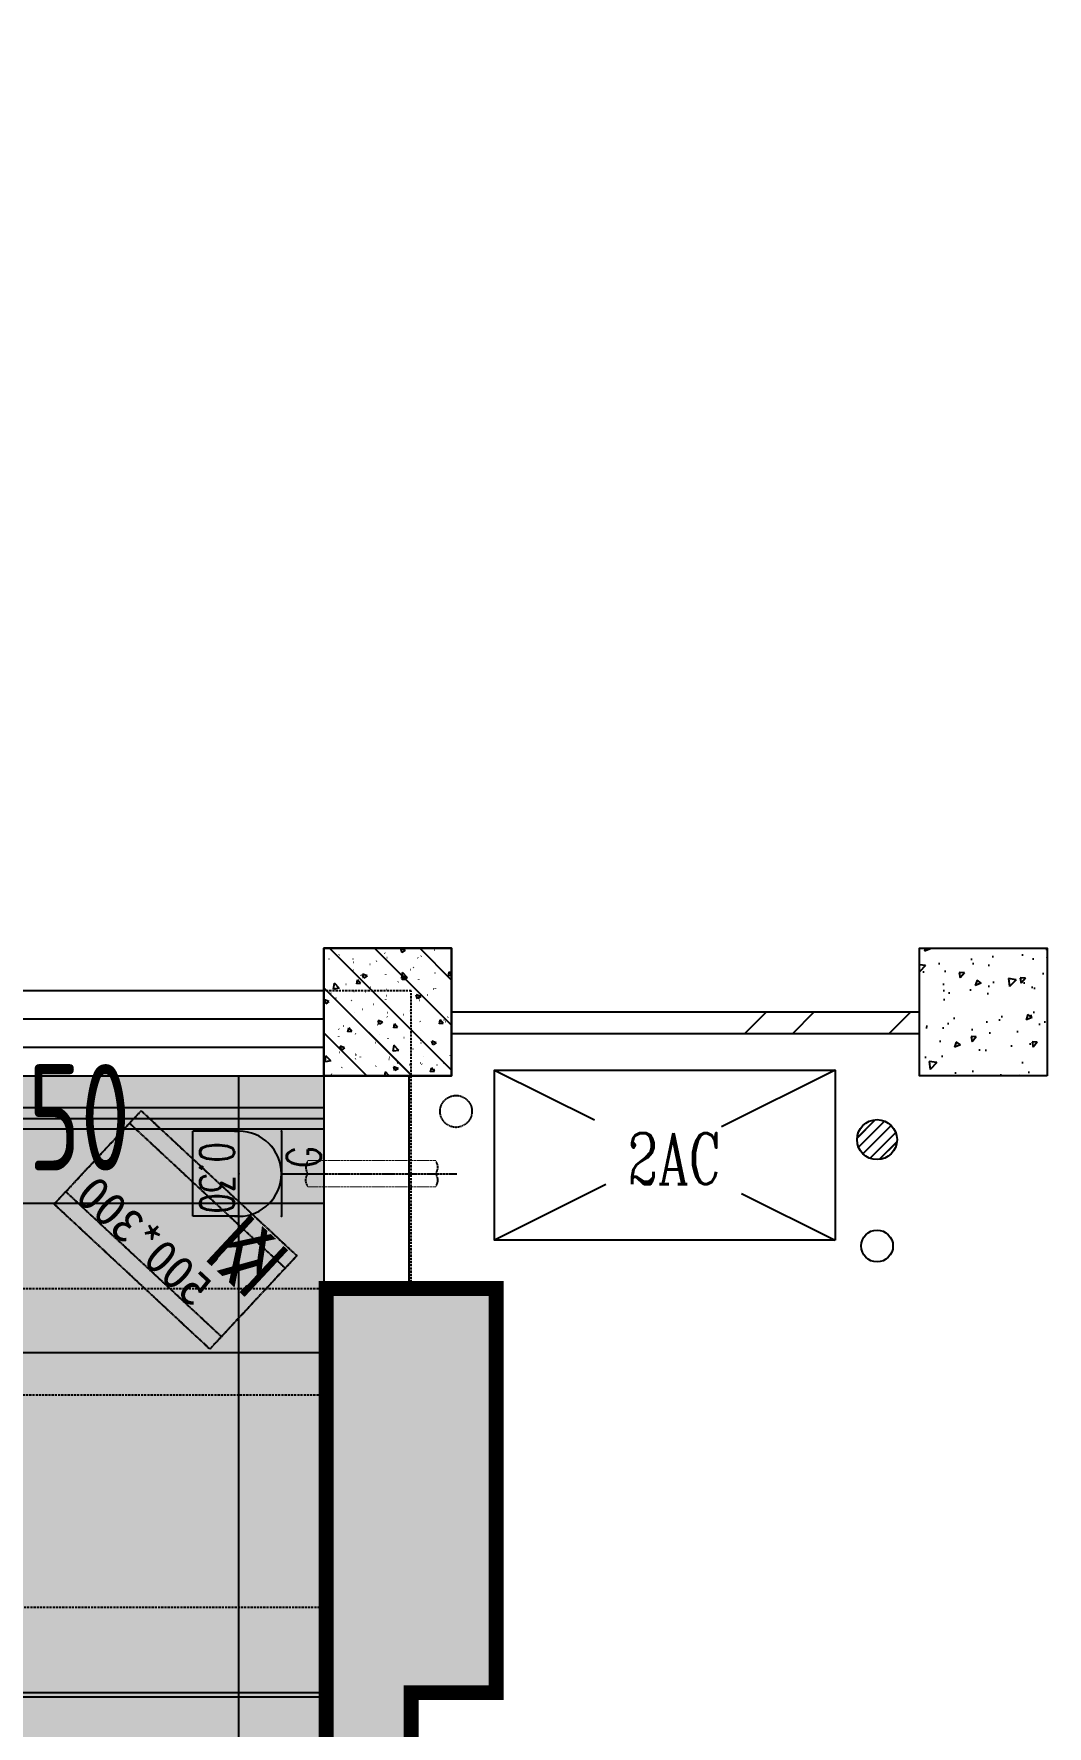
# Model space of a CAD drawing. Header units: inches. Extents: x -3985675 to 129953, y -250661 to -26082.
# Drawn here: x 100538 to 102920, y -30161 to -26182 of the extents above; entities that cross this region are included whole.
import ezdxf
from ezdxf.enums import TextEntityAlignment as Align

# ---------------------------------------------------------------- set-up
doc = ezdxf.new("R2010")
doc.units = ezdxf.units.IN
doc.header["$LTSCALE"] = 10
doc.header["$MEASUREMENT"] = 0
doc.set_wipeout_variables(frame=1)
for name, pattern in [('CONTINOUS', [0]), ('DASH', [0.35, 0.25, -0.1]), ('SX-DT3-PLAN-07T$0$DASHED', [0.75, 0.5, -0.25])]:
    doc.linetypes.add(name, pattern=pattern)
doc.layers.get('0').update_dxf_attribs({"plot": 0})
for name, color, linetype in [('000土建梁', 251, 'Continuous'), ('005窗', 54, 'Continuous'), ('007地面', 47, 'Continuous'), ('007天花', 65, 'Continuous'), ('010活动家具', 34, 'Continuous'), ('017栏杆', 77, 'Continuous'), ('023图框', 4, 'Continuous'), ('028家具', 250, 'DASH'), ('10-平面看线', 4, 'Continuous'), ('7-空调机', 8, 'CONTINOUS'), ('7-空调留洞', 6, 'DASH'), ('COLUMN', 4, 'Continuous'), ('EQUIP-插座', 6, 'Continuous'), ('EQUIP_地漏', 7, 'Continuous'), ('PUB_HATCH', 8, 'Continuous'), ('SX-D-WALL-BZC$0$S-PATT-WALL', 83, 'Continuous'), ('SX-DT3-PLAN-07T$0$S-BEAM', 4, 'SX-DT3-PLAN-07T$0$DASHED'), ('VPIPE-凝结', 150, 'Continuous'), ('WALL', 4, 'Continuous'), ('暖通套管', 5, 'DASH'), ('暖通标注', 5, 'Continuous')]:
    doc.layers.add(name, color=color, linetype=linetype)
doc.layers.add('S插座', color=6, linetype='Continuous', lineweight=15)
doc.styles.add('_ROMANC', font='ROMANC', dxfattribs={"width": 0.6})
doc.styles.add('B1户型卧室平面图$0$ARIAL', font='')
doc.styles.add('CEN', font='', dxfattribs={"width": 0.8})
doc.styles.get("Standard").update_dxf_attribs({"font": ''})
doc.styles.add('国标宋体', font='gbxwxtr.shx', dxfattribs={"width": 0.6, "bigfont": 'gbhzfs.shx'})
doc.styles.add('幼圆', font='', dxfattribs={"width": 1.25})
doc.styles.add('标注文字', font='romans.shx', dxfattribs={"width": 0.7, "bigfont": 'hztxt.shx'})
doc.styles.get('B1户型卧室平面图$0$ARIAL').set_extended_font_data('NSimSun')
doc.styles.get('CEN').set_extended_font_data('PMingLiU')
doc.styles.get('Standard').set_extended_font_data('SimSun')
doc.styles.get('幼圆').set_extended_font_data('YouYuan')
pattern_1 = [(135, (222234.5, -629.175), (53.03301, 53.03301), []), (130, (222234.5, -629.175), (-107.58903, -9.41282), [11.25, -123.75]), (185, (222234.5, -629.17), (20.8127, 112.82882), [9, -99]), (79.5486, (222225.53, -629.96), (-86.77641, 103.41593), [9.56103, -105.17132]), (133.8158, (222234.5, -599.17), (-160.08616, -24.82785), [16.875, -185.625]), (83.3644, (222221.16, -601.24), (-140.1994, 146.11768), [14.34154, -157.75695]), (188.8158, (222234.5, -599.17), (-140.1993, 146.1178), [13.5, -148.5]), (159, (222219.5, -606.675), (-89.53606, -60.392834), [11.25, -123.75]), (214, (222219.5, -606.67), (-36.4973, 108.77251), [9, -99]), (108.5486, (222212.04, -611.71), (-126.03339, 48.379575), [9.56103, -105.17132]), (142.5, (222234.5, -629.175), (-1.823978, 49.934078), [0.75, -97.8, 0.75, -100.5, 0.75, -99.375]), (172.5, (222234.5, -629.175), (-39.46043, 59.161757), [0.75, -57.3, 0.75, -95.55, 0.75, -37.875]), (212.5, (222267.95, -629.175), (-80.073365, -3.383231), [0.75, -37.5, 0.75, -117, 0.75, -155.25]), (222.5, (222282.95, -629.175), (-87.477925, 15.015747), [0.75, -48.75, 0.75, -77.7, 0.75, -110.25])]

# ---------------------------------------------------------------- blocks, each defined once
blk = doc.blocks.new('550空调柜机')
at = {"color": 251, "linetype": 'DASH', "ltscale": 0.5}
for p, q in [((550, 0), (50, 0)), ((550, 0), (50, 0)), ((50, 0), (50, -300)), ((550, -300), (550, 0)), ((550, -40), (50, -40)), ((50, -260), (550, -260)), ((50, -300), (550, -300))]:
    blk.add_line(p, q, dxfattribs=at)
at = {"color": 251, "style": 'B1户型卧室平面图$0$ARIAL'}
blk.add_text('500*300', height=80, dxfattribs=at).set_placement((145.5, -258.2))
at = {"color": 251, "insert": (60.8, -4.5), "char_height": 150, "width": 315, "attachment_point": 1, "style": 'CEN'}
blk.add_mtext('K{\\fPMingLiU|b0|i0|c136|p18;.}', dxfattribs=at)
blk = doc.blocks.new('A2-2户型$0$QT$0$KTTG')
for p, q in [((0, 0), (0, 300)), ((60, 300), (60, 0))]:
    blk.add_line(p, q)
for points in [[(0, 300, -0.401237), (30, 300, 0.343165), (60, 300, -0.885502)], [(30, 300, 0.401237), (30, 300, -0.343165), (60, 300, 0.885502)], [(0, 0, -0.401237), (30, 0, 0.343165), (60, 0, -0.885502)], [(30, 0, 0.401237), (30, 0, -0.343165), (0, 0, 0.885502)]]:
    blk.add_lwpolyline(points, format="xyb")
blk.add_wipeout([(0, 300), (60, 300), (60, 0), (0, 0)])
blk.add_line((30, 350), (30, -50))
blk = doc.blocks.new('aw35364')
at = {"layer": '028家具'}
for p, q in [((124077.8, -28694.1), (124282.3, -28474.5)), ((124282.3, -28474.5), (124648.2, -28815.3)), ((124282.3, -28474.5), (124648.2, -28815.3)), ((124255, -28503.8), (124620.9, -28844.5)), ((124471, -29005.5), (124105.1, -28664.8)), ((124443.7, -29034.8), (124077.8, -28694.1)), ((124648.2, -28815.3), (124443.7, -29034.8))]:
    blk.add_line(p, q, dxfattribs=at)
at = {"layer": '028家具', "style": 'B1户型卧室平面图$0$ARIAL', "text_generation_flag": 4}
blk.add_text('500*300', height=80, rotation=137.0396, dxfattribs=at).set_placement((124402.3, -28939.2))
at = {"layer": '028家具', "insert": (124637.2, -28811.2), "char_height": 150, "width": 315, "attachment_point": 3, "rotation": 317.0396, "style": 'CEN'}
blk.add_mtext('K{\\fPMingLiU|b0|i0|c136|p18;.}', dxfattribs=at)
blk = doc.blocks.new('try65u')
at = {"layer": '7-空调机'}
for p, q in [((0, 0), (133.6, -267.2)), ((290, -220), (400, 0)), ((269.2, -538.4), (400, -800)), ((0, -800), (117.4, -565.1))]:
    blk.add_line(p, q, dxfattribs=at)
blk.add_lwpolyline([(400, 0), (400, -800), (0, -800), (0, 0)], close=True, dxfattribs=at)
at = {"layer": '7-空调机', "linetype": 'DASH', "ltscale": 8, "style": '_ROMANC', "oblique": 360, "width": 0.7}
blk.add_text('2AC', height=120, rotation=90, dxfattribs=at).set_placement((268.3, -487.9))
blk = doc.blocks.new('dr57567')
at = {"layer": 'SX-DT3-PLAN-07T$0$S-BEAM', "color": 251}
for p, q in [((66038.8, -46581.1), (68437.8, -46581.1)), ((66038.8, -46831.1), (68437.8, -46831.1)), ((68438.8, -47331.1), (66038.8, -47331.1)), ((68438.8, -47531.1), (66038.8, -47531.1))]:
    blk.add_line(p, q, dxfattribs=at)
for points in [[(68638.8, -46581.2), (68638.8, -45881.2), (66638.8, -45881.2), (66638.8, -43631.1), (59838.8, -43631.1), (59838.8, -44331.1)], [(68638.8, -51631.1), (68638.8, -47531.1), (68838.8, -47531.1), (68838.8, -46581.1), (68438.8, -46581.1), (68438.8, -51631.1), (68638.8, -51631.1)]]:
    blk.add_lwpolyline(points, dxfattribs=at)
blk.add_lwpolyline([(68638.8, -51631.1, 35, 35, 0), (68638.8, -47531.1, 35, 35, 0), (68838.8, -47531.1, 35, 35, 0), (68838.8, -46581.1, 35, 35, 0), (68438.8, -46581.1, 35, 35, 0), (68438.8, -51631.1, 35, 35, 0), (68638.8, -51631.1, 35, 35, 0)], format="xyseb", dxfattribs=at)
at = {"layer": 'SX-DT3-PLAN-07T$0$S-BEAM', "color": 251, "style": '国标宋体', "width": 0.8}
blk.add_text('AL1(1) 250x150', height=250, dxfattribs=at).set_placement((66497.2, -46303.3))
blk = doc.blocks.new('$TwtSys$00000141')
for p, q in [((-94.2, 7.7), (-10.1, 91.8)), ((-94.2, 7.7), (-10.1, 91.8)), ((-87.2, -35.1), (35.1, 87.2)), ((-87.2, -35.1), (35.1, 87.2)), ((-66.5, -66.5), (66.5, 66.5)), ((-66.5, -66.5), (66.5, 66.5)), ((-32.4, -87.1), (87.6, 32.9)), ((-32.4, -87.1), (87.6, 32.9)), ((11.4, -92.3), (92.3, -11.4)), ((11.4, -92.3), (92.3, -11.4))]:
    blk.add_line(p, q)
blk.add_circle((0, 0), 94)
blk.add_circle((0, 0), 94)
blk = doc.blocks.new('dr65e67')
for p, q in [((3179725.6, -105941.3), (3179767.6, -105899.3)), ((3179725.6, -105941.3), (3179767.6, -105899.3)), ((3179729.1, -105962.7), (3179790.2, -105901.6)), ((3179729.1, -105962.7), (3179790.2, -105901.6)), ((3179739.5, -105978.4), (3179805.9, -105911.9)), ((3179739.5, -105978.4), (3179805.9, -105911.9)), ((3179756.5, -105988.7), (3179816.5, -105928.7)), ((3179756.5, -105988.7), (3179816.5, -105928.7)), ((3179778.4, -105991.3), (3179818.8, -105950.9)), ((3179778.4, -105991.3), (3179818.8, -105950.9))]:
    blk.add_line(p, q)
blk.add_circle((3179772.7, -105945.2), 47)
blk.add_circle((3179772.7, -105945.2), 47)
at = {"layer": 'VPIPE-凝结', "linetype": 'Continuous'}
blk.add_circle((3179772.7, -106195.2), 37.5, dxfattribs=at)
at = {"layer": '暖通套管', "color": 5}
blk.add_circle((3178783.1, -105878.8), 37.5, dxfattribs=at)
at = {"layer": 'EQUIP_地漏', "xscale": 0.5, "yscale": 0.5, "zscale": 0.5}
blk.add_blockref('$TwtSys$00000141', (3179772.7, -105945.2), dxfattribs=at)
blk = doc.blocks.new('$equip$00001489')
at = {"color": 0}
for p, q in [((0, 0.551), (0, 1.051)), ((-0.5, 0.551), (0.5, 0.551)), ((-0.5, 0.001), (-0.5, 0.051)), ((0.5, 0.001), (0.5, 0.051))]:
    blk.add_line(p, q, dxfattribs=at)
blk.add_arc((0, 0.051), 0.5, 0, 180, dxfattribs=at)
for p in [(0, 1.051), (-0.5, 0.551), (0.5, 0.551), (0, 0.051)]:
    blk.add_point(p)
for points in [[(-0.25, 0.484), (0.25, 0.484), (-0.433, 0.301), (0.433, 0.301)], [(0, 0.551), (0, 0.551), (-0.25, 0.484), (0.25, 0.484)], [(-0.433, 0.301), (0.433, 0.301), (-0.5, 0.051), (0.5, 0.051)]]:
    blk.add_solid(points, dxfattribs=at)
at = {"flags": 9}
blk.add_attdef('A', (0, 0), '', height=0.00002, dxfattribs=at)
blk = doc.blocks.new('插座1')
at = {"color": 0}
for p, q in [((-100, 210), (-100, 200)), ((100, 210), (100, 200)), ((100, 100), (-100, 100)), ((0, 100), (0, 0))]:
    blk.add_line(p, q, dxfattribs=at)
blk.add_arc((0, 200), 100, 180, 0, dxfattribs=at)
for p in [(0, 200), (-100, 100), (100, 100), (0, 0)]:
    blk.add_point(p)
for points in [[(86.6, 150), (-86.6, 150), (100, 200), (-100, 200)], [(50, 113.4), (-50, 113.4), (86.6, 150), (-86.6, 150)], [(0, 100), (0, 100), (50, 113.4), (-50, 113.4)]]:
    blk.add_solid(points, dxfattribs=at)
at = {"layer": 'EQUIP-插座'}
for p, q in [((-100, 200), (-100, 308.3)), ((-100, 308.3), (100, 308.3)), ((100, 200), (100, 308.3)), ((100, 200), (100, 308.3))]:
    blk.add_line(p, q, dxfattribs=at)
at = {"layer": 'EQUIP-插座', "xscale": 200, "yscale": 200, "zscale": 200, "rotation": 180}
blk.add_blockref('$equip$00001489', (0, 210.3), dxfattribs=at)
at = {"flags": 9}
blk.add_attdef('A', (0, 210.3), '', height=0.004, rotation=180, dxfattribs=at)
blk = doc.blocks.new('新块')
at = {"color": 0}
for p, q in [((58195.1, 53021.8), (58195.1, 53121.8)), ((58195.1, 53021.8), (58195.1, 53121.8)), ((58295.1, 53021.8), (58095.1, 53021.8)), ((58295.1, 53021.8), (58095.1, 53021.8)), ((58095.1, 52911.8), (58095.1, 52921.8)), ((58095.1, 52911.8), (58095.1, 52921.8)), ((58295.1, 52911.8), (58295.1, 52921.8)), ((58295.1, 52911.8), (58295.1, 52921.8))]:
    blk.add_line(p, q, dxfattribs=at)
blk.add_arc((58195.1, 52921.8), 100, 0, 180, dxfattribs=at)
blk.add_arc((58195.1, 52921.8), 100, 0, 180, dxfattribs=at)
for p in [(58195.1, 53121.8), (58195.1, 53121.8), (58095.1, 53021.8), (58095.1, 53021.8), (58295.1, 53021.8), (58295.1, 53021.8), (58195.1, 52921.8), (58195.1, 52921.8)]:
    blk.add_point(p)
for points in [[(58245.1, 53008.4), (58145.1, 53008.4), (58281.7, 52971.8), (58108.5, 52971.8)], [(58245.1, 53008.4), (58145.1, 53008.4), (58281.7, 52971.8), (58108.5, 52971.8)], [(58195.1, 53021.8), (58195.1, 53021.8), (58245.1, 53008.4), (58145.1, 53008.4)], [(58195.1, 53021.8), (58195.1, 53021.8), (58245.1, 53008.4), (58145.1, 53008.4)], [(58281.7, 52971.8), (58108.5, 52971.8), (58295.1, 52921.8), (58095.1, 52921.8)], [(58281.7, 52971.8), (58108.5, 52971.8), (58295.1, 52921.8), (58095.1, 52921.8)]]:
    blk.add_solid(points, dxfattribs=at)
at = {"layer": 'EQUIP-插座'}
for p, q in [((58095.1, 52921.8), (58095.1, 52813.5)), ((58295.1, 52921.8), (58295.1, 52813.5)), ((58295.1, 52921.8), (58295.1, 52813.5)), ((58095.1, 52813.5), (58295.1, 52813.5))]:
    blk.add_line(p, q, dxfattribs=at)
at = {"layer": 'EQUIP-插座', "xscale": -1, "rotation": 180}
blk.add_blockref('插座1', (58195.1, 53121.8), dxfattribs=at)
at = {"layer": 'EQUIP-插座', "xscale": -200, "yscale": 200, "zscale": 200}
blk.add_blockref('$equip$00001489', (58195.1, 52911.5), dxfattribs=at)
at = {"flags": 9}
blk.add_attdef('A', (58195.1, 52911.5), '', height=0.004, rotation=180, dxfattribs=at)
blk.add_attdef('A', (58195.1, 52911.5), '', height=0.004, dxfattribs=at)
at = {"color": 6, "flags": 8}
blk.add_attdef('USB', (58118.9, 52728.8), '', height=80, dxfattribs=at)
at = {"layer": '023图框', "color": 6, "style": '幼圆', "width": 0.8}
for tag, p in [('TV', (58208.6, 53034.7)), ('0.35', (58101.4, 52830.5))]:
    blk.add_attdef(tag, p, '', height=80, dxfattribs=at)

msp = doc.modelspace()

# ---------------------------------------------------------------- hatches: boundary and pattern name
at = {"layer": 'PUB_HATCH', "ltscale": 0.2}
h = msp.add_hatch(dxfattribs=at)
h.set_pattern_fill('混凝土', color=256, scale=20, angle=180, style=0)
h.set_pattern_definition([(230, (-53861.07, 17871.7), (-143.45204, 12.55043), [15, -165]), (175, (-53861.07, 17871.7), (27.75027, -150.43843), [12, -132]), (280.4514, (-53873.02, 17872.75), (-115.70188, -137.88791), [12.74804, -140.22842]), (226.1842, (-53861.07, 17831.7), (-213.44821, 33.1038), [22.5, -247.5]), (276.6356, (-53878.85, 17834.46), (-186.93254, -194.82357), [19.12206, -210.3426]), (171.1842, (-53861.07, 17831.7), (-186.9324, -194.82372), [18, -198]), (201, (-53881.07, 17841.7), (-119.38141, 80.52378), [15, -165]), (146, (-53881.07, 17841.7), (-48.66307, -145.03001), [12, -132]), (251.4514, (-53891.01, 17848.41), (-168.04453, -64.5061), [12.74804, -140.22842]), (217.5, (-53861.066, 17871.703), (-2.431971, -66.57877), [0, -130.4, 0, -134, 0, -132.5]), (187.5, (-53861.066, 17871.7), (-52.613907, -78.882342), [0, -76.4, 0, -127.4, 0, -50.5]), (147.5, (-53816.466, 17871.703), (-106.764487, 4.510974), [0, -50, 0, -156, 0, -207]), (137.5, (-53796.47, 17871.7), (-116.637234, -20.020996), [0, -65, 0, -103.6, 0, -147])])
h.paths.add_polyline_path([(102919.9, -28632.3), (102619.9, -28632.3), (102619.9, -28332.3), (102919.9, -28332.3)])
at = {"layer": 'SX-D-WALL-BZC$0$S-PATT-WALL'}
h = msp.add_hatch(dxfattribs=at)
h.set_pattern_fill('钢筋混凝土', color=250, scale=15, pattern_type=2)
h.set_pattern_definition(pattern_1)
h.paths.add_polyline_path([(101520, -28632.1), (101220, -28632.1), (101220, -28332.1), (101520, -28332.1)])
h = msp.add_hatch(dxfattribs=at)
h.set_pattern_fill('钢筋混凝土', color=250, scale=15, pattern_type=2)
h.set_pattern_definition(pattern_1)
h.paths.add_polyline_path([(101220, -28632.2), (101520, -28632.2), (101520, -28332.2), (101220, -28332.2)])
at = {"layer": 'WALL'}
h = msp.add_hatch(dxfattribs=at)
h.set_pattern_fill('钢筋混凝土,_O', color=250, scale=30)
h.set_pattern_definition([(45, (101219.99, -34182.18), (-53.033, 53.033), []), (50, (101219.99, -34182.18), (215.178, -18.8256), [22.5, -247.5]), (355, (101220, -34182.18), (-41.625, 225.658), [18, -198]), (100.4514, (101237.92, -34183.75), (173.553, 206.832), [19.122, -210.343]), (46.184, (101220, -34122.18), (320.172, -49.656), [33.75, -371.25]), (96.6356, (101246.67, -34126.32), (280.399, 292.235), [28.683, -315.514]), (351.184, (101220, -34122.18), (280.399, 292.236), [27, -297]), (21, (101249.99, -34137.18), (179.072, -120.7857), [22.5, -247.5]), (326, (101250, -34137.18), (72.995, 217.545), [18, -198]), (71.4514, (101264.91, -34147.24), (252.067, 96.759), [19.122, -210.343]), (37.5, (101219.99, -34182.18), (3.648, 99.8682), [0, -195.6, 0, -201, 0, -198.75]), (7.5, (101219.99, -34182.18), (78.9209, 118.3235), [0, -114.6, 0, -191.1, 0, -75.75]), (327.5, (101153.09, -34182.18), (160.1467, -6.7665), [0, -75, 0, -234, 0, -310.5]), (317.5, (101123.09, -34182.18), (174.956, 30.0315), [0, -97.5, 0, -155.4, 0, -220.5])])
h.paths.add_polyline_path([(101220, -34182.2), (101220, -29132.2), (101620, -29132.3), (101620, -30082.2), (101420, -30082.2), (101420, -34182.2)])

# ---------------------------------------------------------------- linework, layer by layer
at = {"layer": '005窗'}
for points in [[(99620, -28432.2), (99620, -28632.2), (101219.9, -28632.2), (101219.9, -28432.2), (99620, -28432.2)], [(101219.9, -28498.8), (99620, -28498.8)], [(101219.9, -28565.5), (99620, -28565.5)]]:
    msp.add_lwpolyline(points, dxfattribs=at)
at = {"layer": '007地面', "color": 251}
for p, q in [((101020, -33982.2), (101020, -28632.2)), ((98820.1, -29282.2), (101220, -29282.2)), ((98820.1, -30082.2), (101220, -30082.2))]:
    msp.add_line(p, q, dxfattribs=at)
at = {"layer": '007天花'}
for p, q in [((101220, -28932.2), (98820, -28932.2)), ((98800, -30092.2), (101220, -30092.2))]:
    msp.add_line(p, q, dxfattribs=at)
at = {"layer": '017栏杆', "color": 251, "ltscale": 2}
for points in [[(101220.1, -28707.2), (98820.2, -28707.2)], [(101220.1, -28757.2), (98820.2, -28757.2)]]:
    msp.add_lwpolyline(points, dxfattribs=at)
at = {"layer": '7-空调机'}
for p, q in [((102209.6, -28532.3), (102259.6, -28482.3)), ((102321.9, -28532.3), (102371.9, -28482.3)), ((102548.4, -28532.3), (102598.4, -28482.3)), ((101519.9, -28532.3), (102619.8, -28532.3))]:
    msp.add_line(p, q, dxfattribs=at)
msp.add_lwpolyline([(102619.8, -28482.4), (101519.9, -28482.4)], dxfattribs=at)
at = {"layer": 'COLUMN', "ltscale": 0.2}
for points in [[(101520, -28632.1), (101220, -28632.1), (101220, -28332.1), (101520, -28332.1)], [(101220, -28632.2), (101520, -28632.2), (101520, -28332.2), (101220, -28332.2)], [(102919.9, -28632.3), (102619.9, -28632.3), (102619.9, -28332.3), (102919.9, -28332.3)]]:
    msp.add_lwpolyline(points, close=True, dxfattribs=at)
at = {"layer": 'WALL', "linetype": 'Continuous'}
for points in [[(101219.9, -28432.2), (101219.9, -28632.2), (101219.9, -28432.2)], [(101519.9, -28432.2), (101519.9, -28632.2), (101519.9, -28432.2)]]:
    msp.add_lwpolyline(points, dxfattribs=at)
at = {"layer": 'WALL'}
msp.add_lwpolyline([(101220, -34182.2), (101220, -29132.2), (101620, -29132.3), (101620, -30082.2), (101420, -30082.2), (101420, -34182.2), (101220, -34182.2)], dxfattribs=at)

# ---------------------------------------------------------------- block references
at = {"layer": '010活动家具', "extrusion": (0, 0, -1), "zscale": -1, "rotation": 42.96043190179105}
msp.add_blockref('550空调柜机', (-101192.8, -29089), dxfattribs=at)
at = {"layer": '7-空调机', "rotation": 270}
msp.add_blockref('try65u', (102421.3, -28618.4), dxfattribs=at)

# ---------------------------------------------------------------- next in the draw order: block references
at = {"layer": '7-空调留洞', "color": 5, "rotation": 89.99999999999999}
msp.add_blockref('A2-2户型$0$QT$0$KTTG', (101482.5, -28892.2), dxfattribs=at)

# ---------------------------------------------------------------- next in the draw order: hatches: boundary and pattern name
at = {"layer": '007地面'}
h = msp.add_hatch(dxfattribs=at)
h.set_pattern_fill('AR-CONC', color=250, scale=70, style=0, double=1)
h.set_pattern_definition([(50, (94020, -35832.18), (127.5293, -11.1574), [13.335, -146.685]), (355, (94020, -35832.18), (-24.67, 133.7397), [10.668, -117.348]), (100.451, (94030.62, -35833.11), (102.8598, 122.5817), [11.333, -124.663]), (46.1842, (94020, -35796.62), (189.7553, -29.4296), [20.0025, -220.0275]), (96.6356, (94035.81, -35799.07), (166.183, 173.198), [16.9995, -186.9945]), (351.184, (94020, -35796.62), (166.1832, 173.1976), [16.002, -176.022]), (21, (94037.78, -35805.51), (106.1304, -71.5859), [13.335, -146.685]), (326, (94037.78, -35805.51), (43.2614, 128.9316), [10.668, -117.348]), (71.4514, (94046.62, -35811.47), (149.3915, 57.346), [11.333, -124.663]), (37.5, (94019.997, -35832.18), (2.16202, 59.18853), [0, -115.9256, 0, -119.126, 0, -117.7925]), (7.5, (94019.997, -35832.18), (46.77376, 70.1264), [0, -67.9196, 0, -113.2586, 0, -44.8945]), (327.5, (93980.347, -35832.18), (94.91342, -4.01012), [0, -44.45, 0, -138.684, 0, -184.023]), (317.5, (93962.57, -35832.18), (103.6904, 17.79854), [0, -57.785, 0, -92.1004, 0, -130.683])])
h.paths.add_polyline_path([(101080, -33842.2), (95360, -33842.2), (95360, -30222.2), (101080, -30222.2)], flags=16)
h.paths.add_polyline_path([(95220, -35832.2), (95220, -34082.2), (94020, -34082.2), (94020, -33083.2), (94052, -33083.2), (94052, -33078.2), (94050, -33078.2), (94050, -32512.2), (95090, -32512.2), (95090, -33078.2), (95088, -33078.2), (95088, -33083.2), (95120, -33083.2), (95120, -33182.2), (95220, -33182.2), (95220, -31182.2), (94720, -31182.2), (94720, -30082.2), (98820.1, -30082.2), (98820.1, -28632.2), (101219.9, -28632.2), (101219.9, -33982.2), (98320, -33982.2), (98320, -34042.2), (96820, -34042.2), (96820, -33982.2), (96520, -33982.2), (96520, -35302.2), (96090, -35302.2), (96090, -35832.2)])

# ---------------------------------------------------------------- next in the draw order: linework, layer by layer
at = {"layer": '10-平面看线', "ltscale": 0.2}
msp.add_lwpolyline([(101220, -29132.2), (101420, -29132.2), (101420, -28632.2), (101220, -28632.2)], close=True, dxfattribs=at)

# ---------------------------------------------------------------- next in the draw order: block references
at = {"layer": '028家具'}
msp.add_blockref('aw35364', (-23491.9, -239.7), dxfattribs=at)

# ---------------------------------------------------------------- next in the draw order: linework, layer by layer
at = {"layer": '007天花'}
msp.add_lwpolyline([(98820.1, -28732.2), (101220, -28732.2)], dxfattribs=at)

# ---------------------------------------------------------------- next in the draw order: block references
at = {"layer": '000土建梁'}
msp.add_blockref('dr57567', (32786.2, 17448.8), dxfattribs=at)
at = {"layer": 'S插座', "linetype": 'ByBlock'}
ref = msp.add_blockref('新块', (48098.2, -87057.3), dxfattribs=dict(at, xscale=-1, rotation=270))
ref.add_attrib('TV', 'G', (101212.9, -28848.8), dxfattribs={"layer": '023图框', "color": 6, "height": 80, "rotation": 90, "style": '标注文字', "width": 0.7})
ref.add_attrib('0.35', '0.30', dxfattribs={"layer": '023图框', "color": 6, "height": 80, "rotation": 270, "style": '标注文字', "width": 0.7}).set_placement((101008.7, -28955.9), align=Align.TOP_RIGHT)
at = {"layer": '暖通标注'}
msp.add_blockref('dr65e67', (-3077252.6, 77163.1), dxfattribs=at)

doc.saveas('drawing.dxf')
